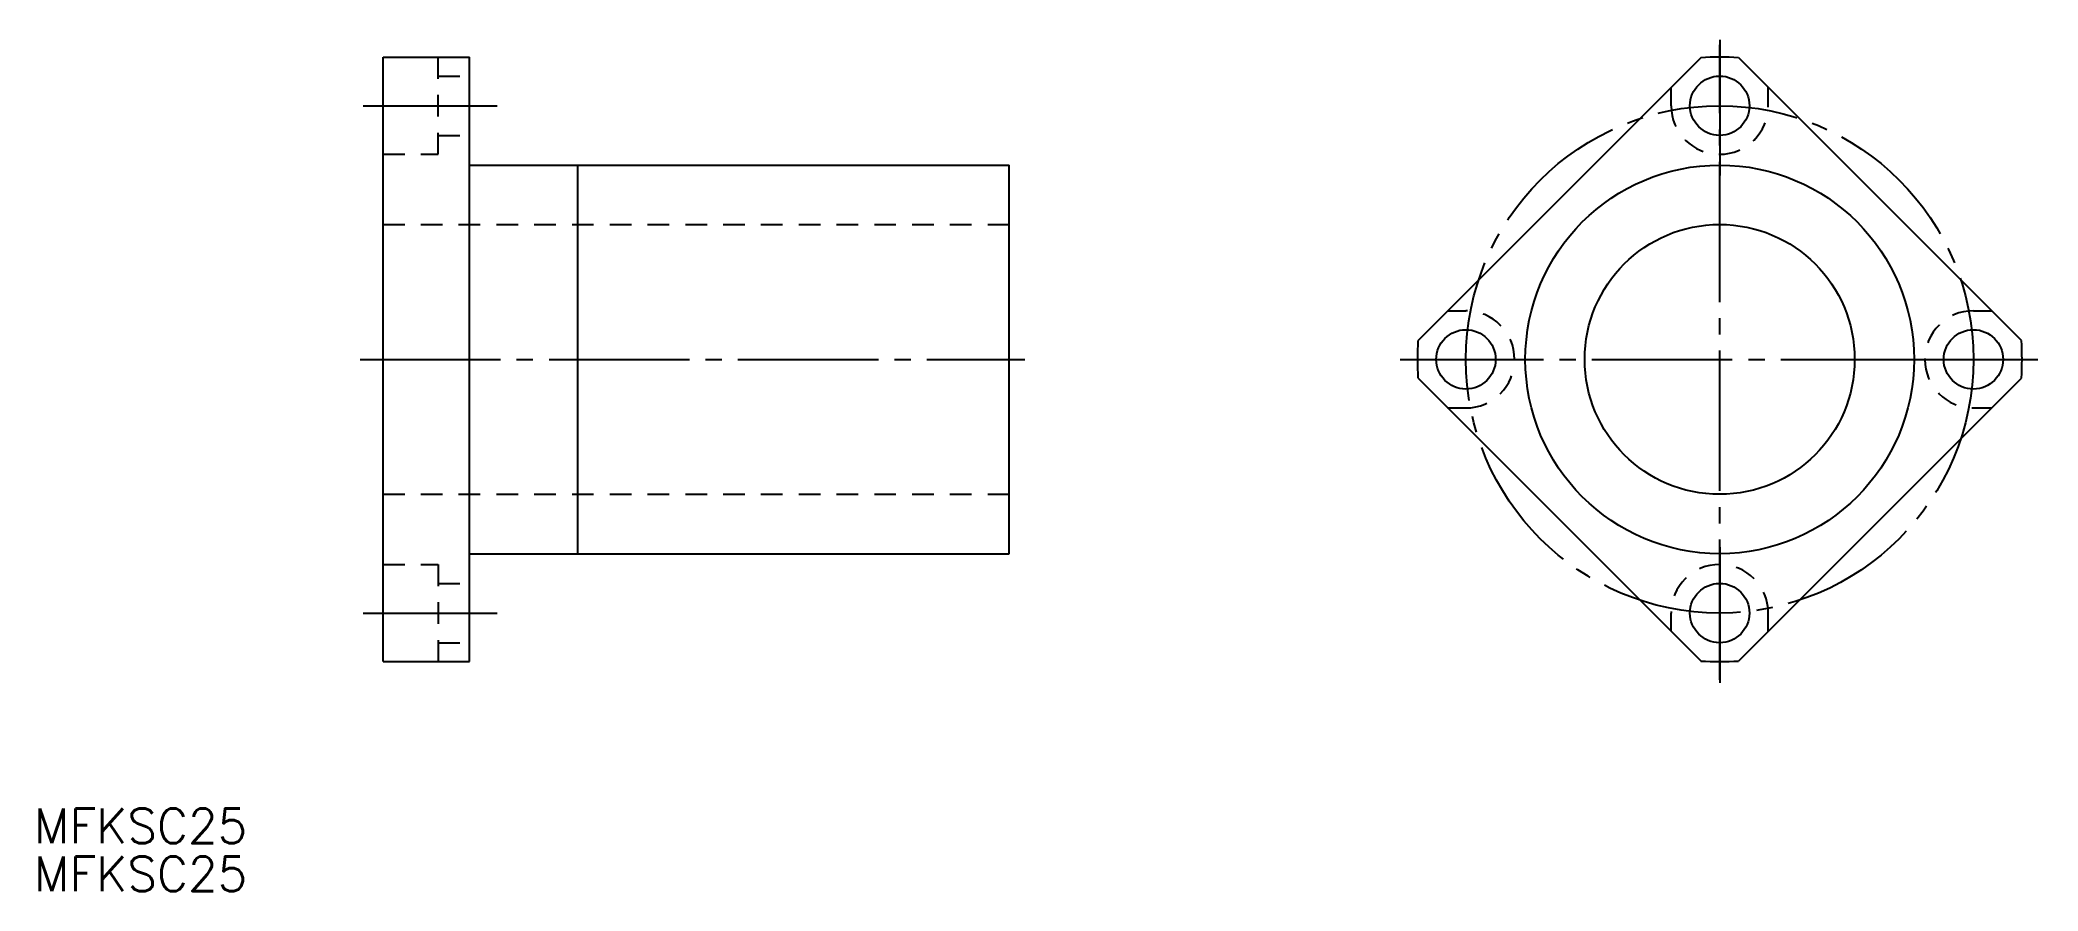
# Model space of a CAD drawing. Extents: x 80 to 265, y 139 to 218.
import ezdxf

# ---------------------------------------------------------------- set-up
doc = ezdxf.new("R2010")
doc.units = 0
doc.linetypes.add('CENTER', pattern=[17.5, 13, -1.5, 1.5, -1.5])
doc.linetypes.add('DASHED', pattern=[3.5, 2, -1.5])
doc.layers.get('0').update_dxf_attribs({"linetype": 'CONTINUOUS'})
doc.layers.add('CENTER', color=1, linetype='CENTER')
doc.styles.get("Standard").update_dxf_attribs({"font": 'txt.shx', "bigfont": '@extfont2.shx'})

msp = doc.modelspace()

# ---------------------------------------------------------------- linework, layer by layer
at = {"color": 1, "linetype": 'CENTER'}
for p, q in [((235.63, 217.55), (235.63, 205)), ((206.03, 187.96), (218.11, 187.96)), ((253.03, 187.96), (265.11, 187.96)), ((235.63, 170.55), (235.63, 158))]:
    msp.add_line(p, q, dxfattribs=at)
at = {"color": 7, "linetype": 'CONTINUOUS'}
for p, q in [((111.84, 215.96), (119.84, 215.96)), ((111.84, 159.96), (111.84, 215.96)), ((119.84, 159.96), (119.84, 215.96)), ((233.88, 215.91), (207.69, 189.72)), ((263.58, 189.72), (237.39, 215.91)), ((119.84, 205.96), (169.84, 205.96)), ((129.84, 205.96), (129.84, 169.96)), ((169.84, 169.96), (169.84, 205.96)), ((207.69, 186.21), (233.88, 160.02)), ((237.39, 160.02), (263.58, 186.21)), ((119.84, 169.96), (169.84, 169.96)), ((111.84, 159.96), (119.84, 159.96))]:
    msp.add_line(p, q, dxfattribs=at)
at = {"color": 3, "linetype": 'DASHED'}
for p, q in [((116.94, 206.96), (116.94, 215.96)), ((116.94, 214.21), (119.84, 214.21)), ((231.13, 211.46), (231.13, 213.16)), ((240.13, 211.46), (240.13, 213.16)), ((116.94, 208.71), (119.84, 208.71)), ((111.84, 206.96), (116.94, 206.96)), ((111.84, 200.46), (169.84, 200.46)), ((210.43, 192.46), (212.13, 192.46)), ((259.13, 192.46), (260.83, 192.46)), ((210.43, 183.46), (212.13, 183.46)), ((259.13, 183.46), (260.83, 183.46)), ((111.84, 175.46), (169.84, 175.46)), ((111.84, 168.96), (116.94, 168.96)), ((116.94, 168.96), (116.94, 159.96)), ((116.94, 167.21), (119.84, 167.21)), ((231.13, 162.77), (231.13, 164.46)), ((240.13, 162.77), (240.13, 164.46)), ((116.94, 161.71), (119.84, 161.71))]:
    msp.add_line(p, q, dxfattribs=at)
at = {"color": 7, "linetype": 'CONTINUOUS'}
for centre, radius in [((235.63, 211.46), 2.75), ((235.63, 187.96), 18), ((235.63, 187.96), 12.5), ((212.13, 187.96), 2.75), ((259.13, 187.96), 2.75), ((235.63, 164.46), 2.75)]:
    msp.add_circle(centre, radius, dxfattribs=at)
for centre, start, end in [((235.63, 188.46), 86.342, 93.658), ((235.13, 187.96), 176.342, 183.658), ((236.13, 187.96), 356.342, 3.658), ((235.63, 187.46), 266.342, 273.658)]:
    msp.add_arc(centre, 27.5, start, end, dxfattribs=at)
at = {"color": 3, "linetype": 'DASHED'}
for centre, start, end in [((235.63, 211.46), 180, 0), ((212.13, 187.96), 270, 90), ((259.13, 187.96), 90, 270), ((235.63, 164.46), 0, 180)]:
    msp.add_arc(centre, 4.5, start, end, dxfattribs=at)
at = {"layer": 'CENTER', "color": 1, "linetype": 'CENTER'}
for p, q in [((235.63, 158.27), (235.63, 217.11)), ((110, 211.46), (122.4, 211.46)), ((109.71, 187.96), (171.28, 187.96)), ((206.3, 187.96), (264.61, 187.96)), ((110, 164.46), (122.4, 164.46))]:
    msp.add_line(p, q, dxfattribs=at)
msp.add_circle((235.63, 187.96), 23.5, dxfattribs=at)

# ---------------------------------------------------------------- texts
at = {"color": 7, "linetype": 'CONTINUOUS'}
for p in [(79.51, 143.14), (79.51, 138.7)]:
    msp.add_text('MFKSC25', height=3.2, dxfattribs=at).set_placement(p)

doc.saveas('drawing.dxf')
